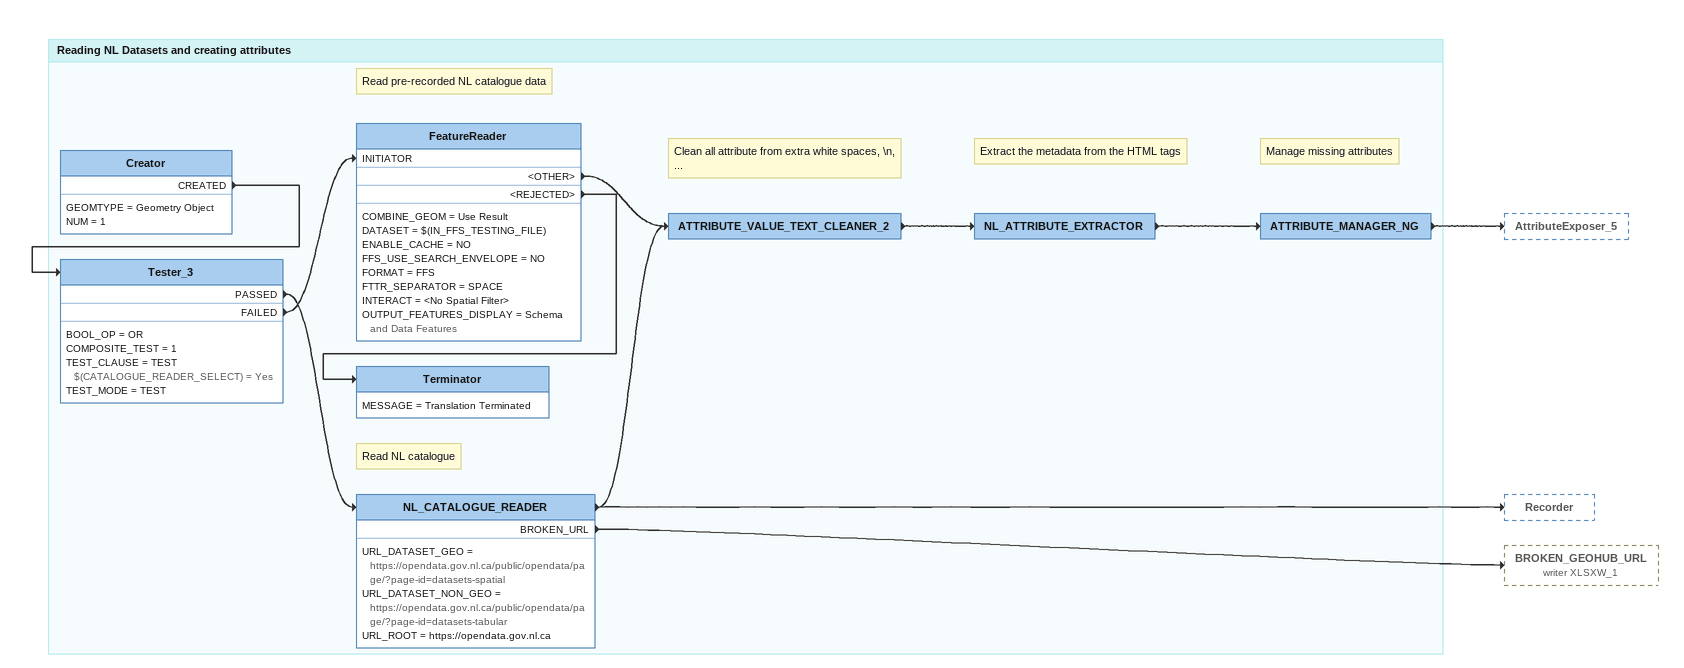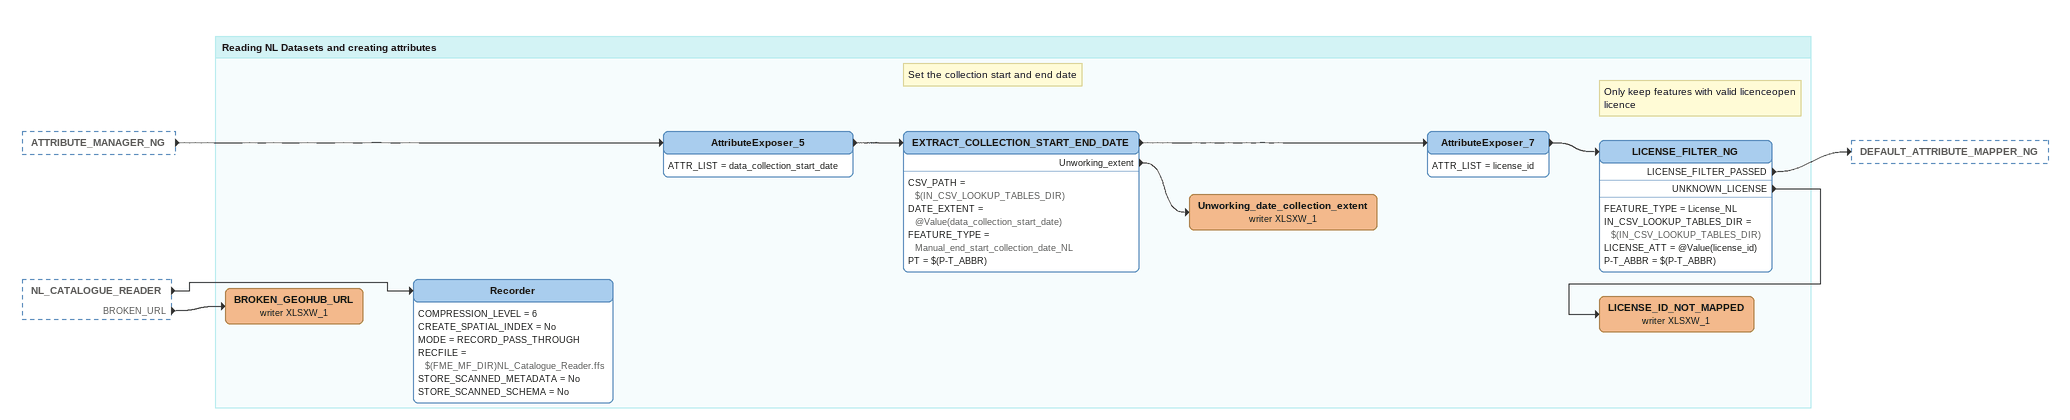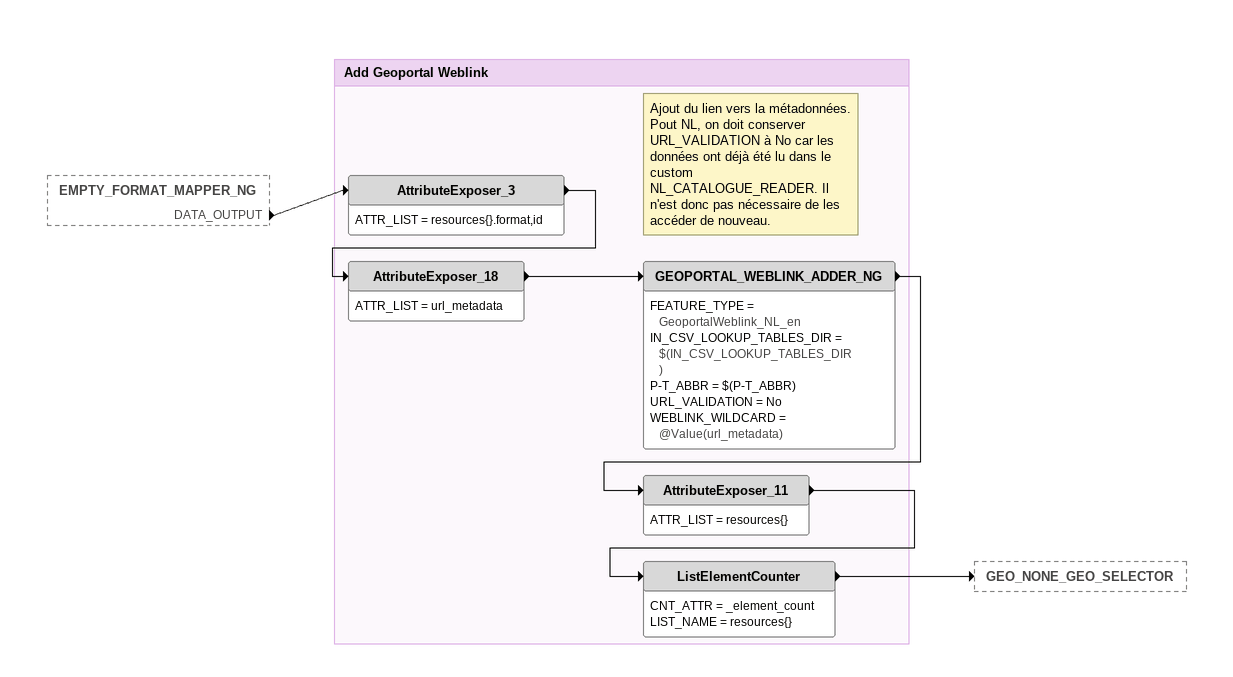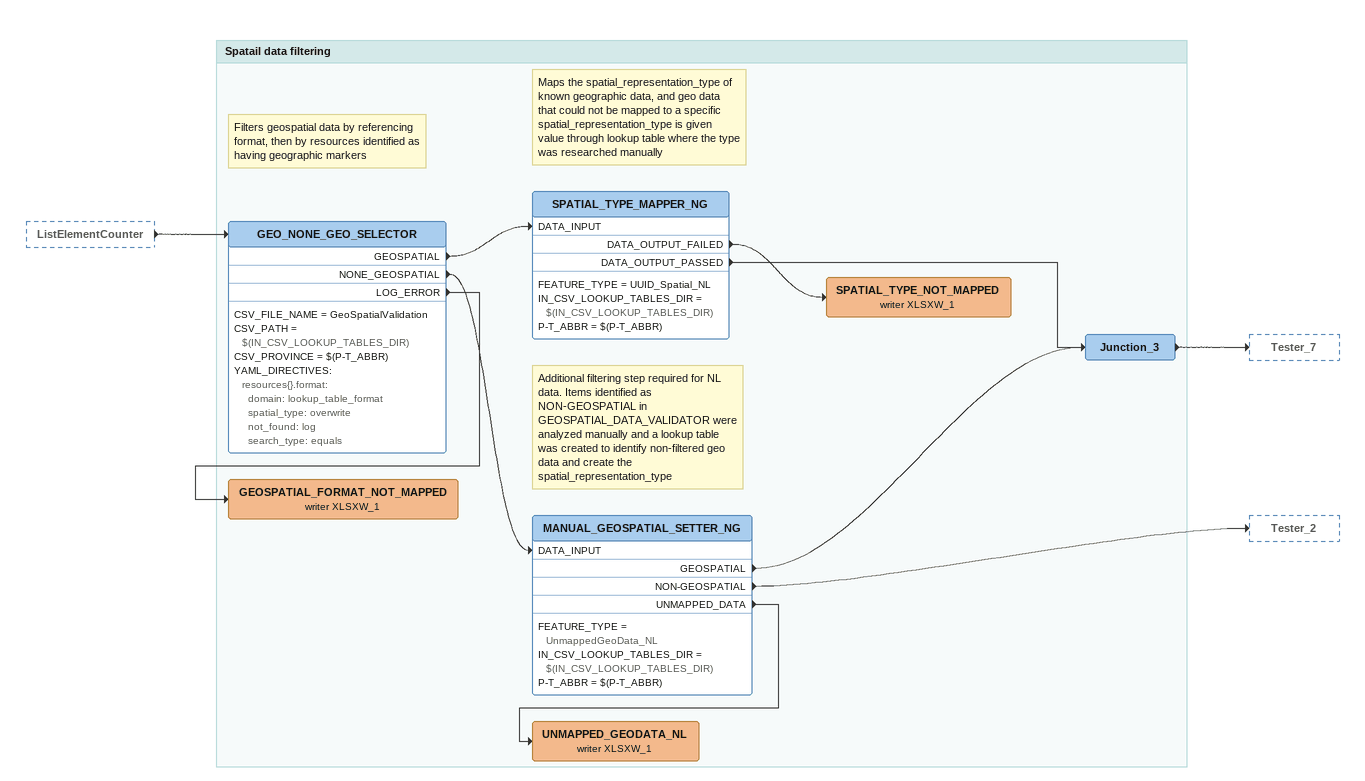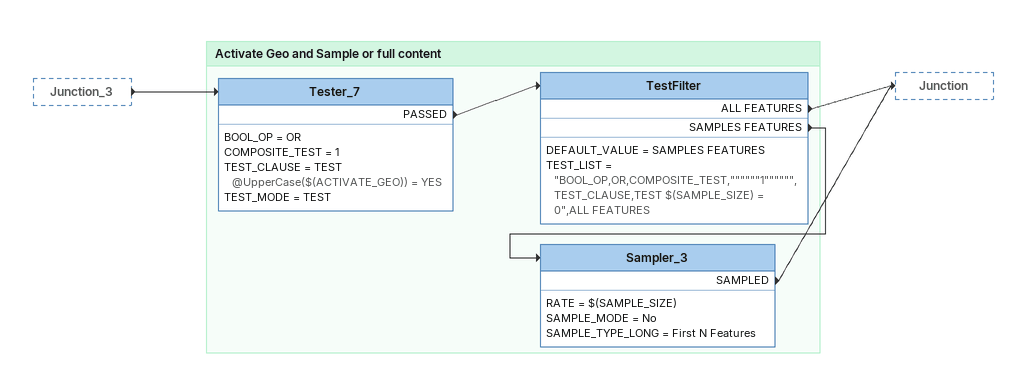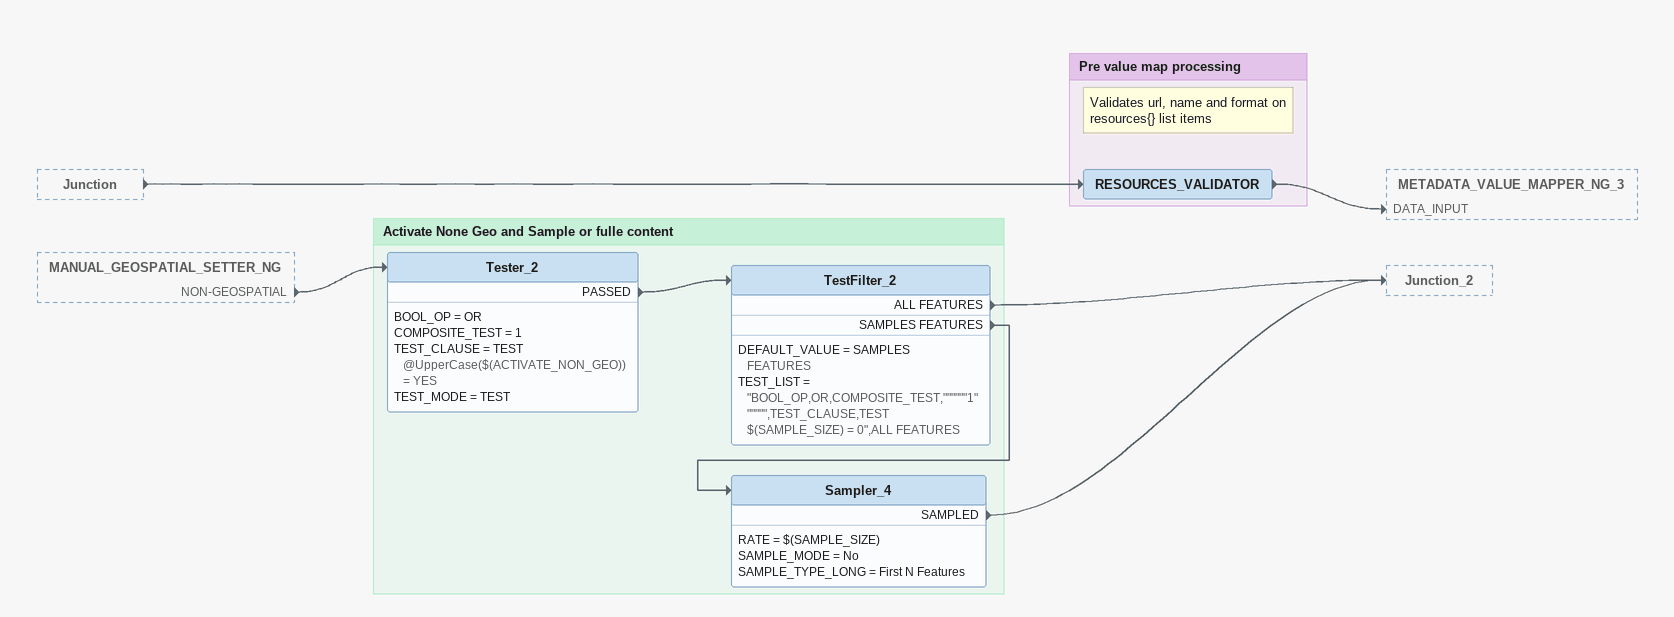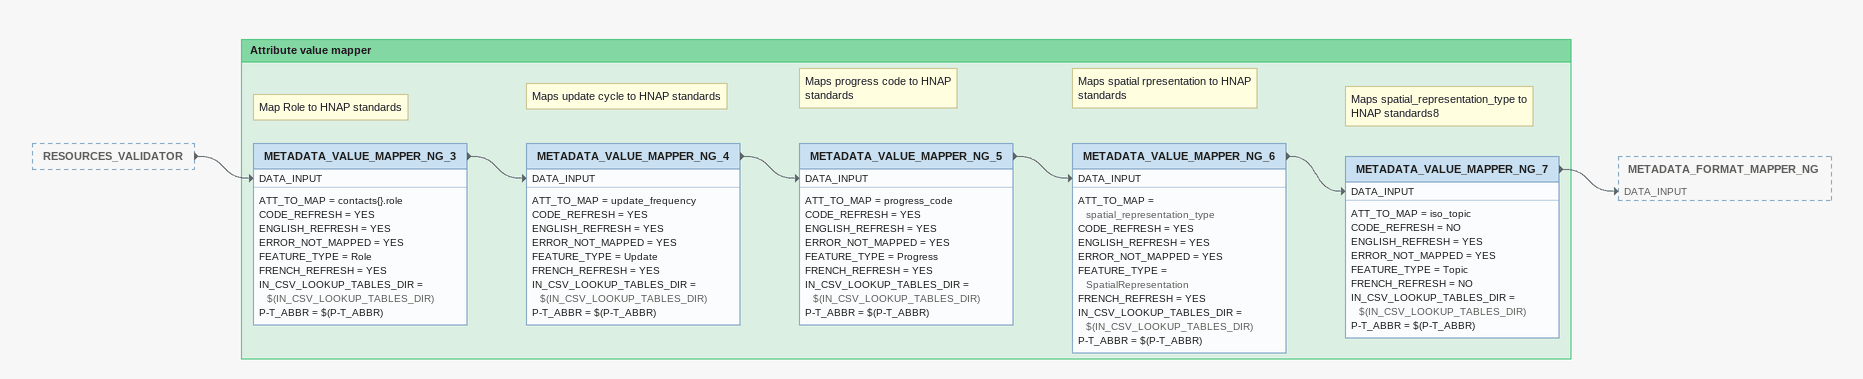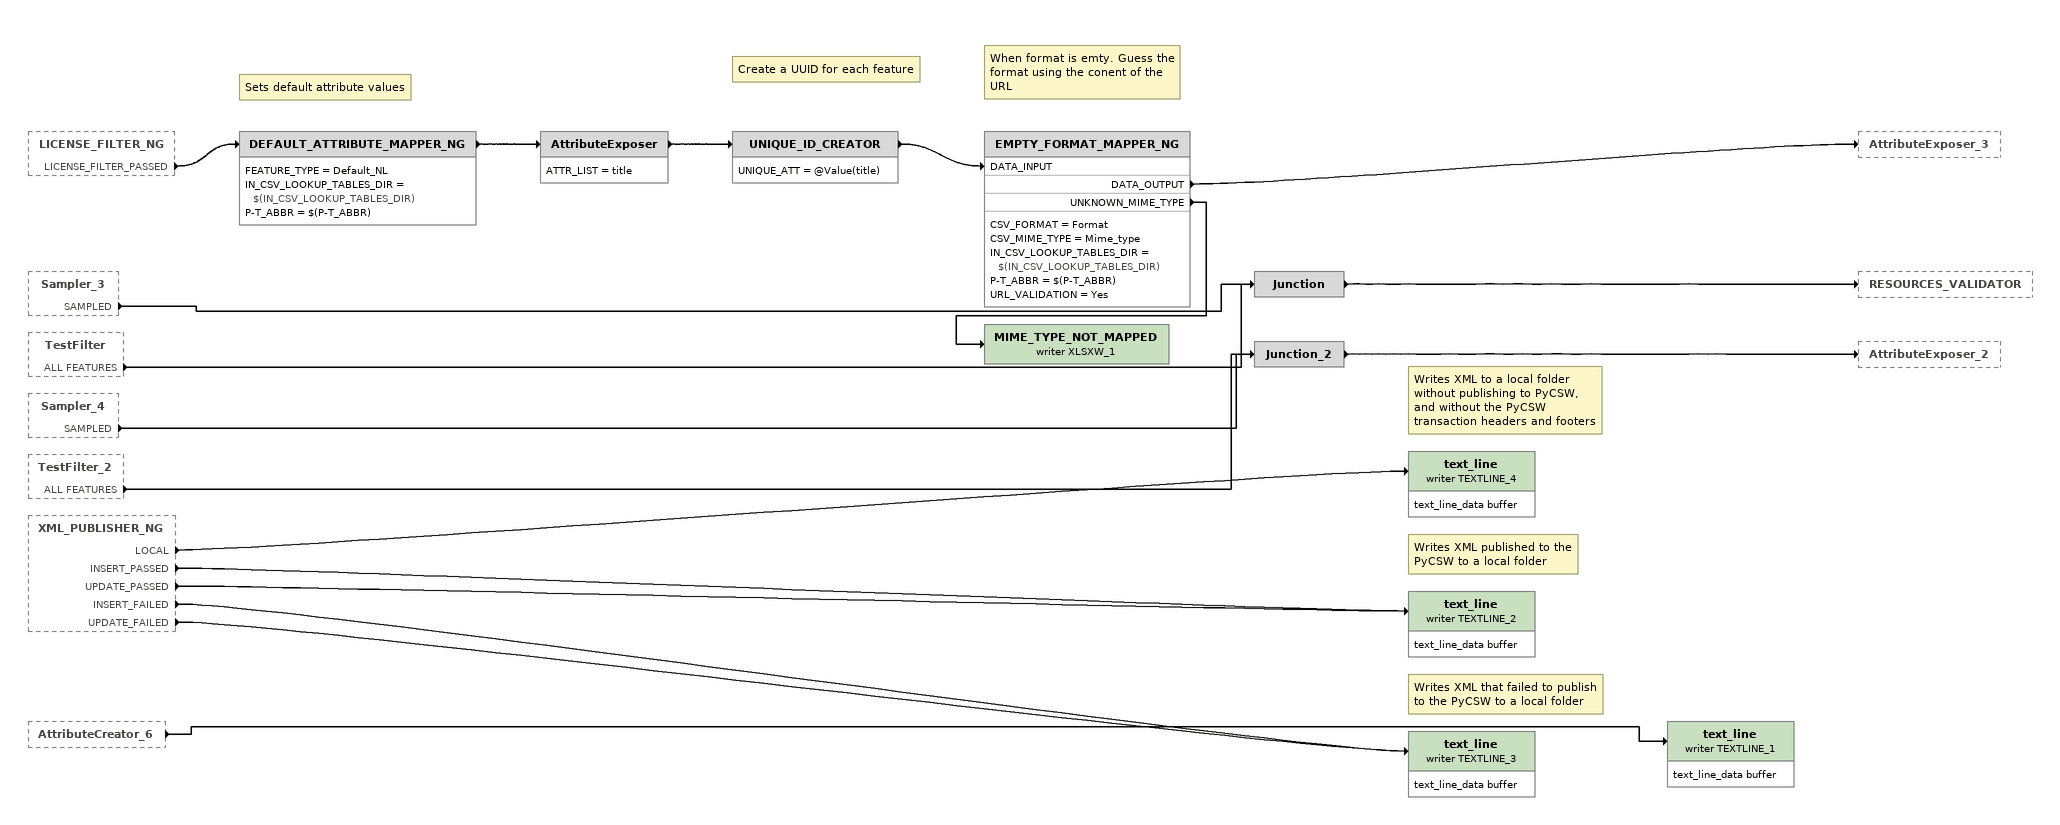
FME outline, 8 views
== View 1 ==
Bookmark: Reading NL Datasets and creating attributes
Creator
    GEOMTYPE = Geometry Object
    NUM = 1
    CREATED -> Tester_3
Tester_3
    BOOL_OP = OR
    COMPOSITE_TEST = 1
    TEST_CLAUSE = TEST $(CATALOGUE_READER_SELECT) = Yes
    TEST_MODE = TEST
    PASSED -> NL_CATALOGUE_READER
    FAILED -> FeatureReader [INITIATOR]
Note: Read pre-recorded NL catalogue data
FeatureReader
    COMBINE_GEOM = Use Result
    DATASET = $(IN_FFS_TESTING_FILE)
    ENABLE_CACHE = NO
    FFS_USE_SEARCH_ENVELOPE = NO
    FORMAT = FFS
    FTTR_SEPARATOR = SPACE
    INTERACT = <No Spatial Filter>
    OUTPUT_FEATURES_DISPLAY = Schema and Data Features
    <OTHER> -> ATTRIBUTE_VALUE_TEXT_CLEANER_2
    <REJECTED> -> Terminator
Terminator
    MESSAGE = Translation Terminated
Note: Read NL catalogue
NL_CATALOGUE_READER
    URL_DATASET_GEO = https://opendata.gov.nl.ca/public/opendata/page/?page-id=datasets-spatial
    URL_DATASET_NON_GEO = https://opendata.gov.nl.ca/public/opendata/page/?page-id=datasets-tabular
    URL_ROOT = https://opendata.gov.nl.ca
    -> ATTRIBUTE_VALUE_TEXT_CLEANER_2
    -> Recorder
    BROKEN_URL -> BROKEN_GEOHUB_URL (writer XLSXW_1)
Note: Clean all attribute from extra white spaces, \n, ...
ATTRIBUTE_VALUE_TEXT_CLEANER_2
    -> NL_ATTRIBUTE_EXTRACTOR
Note: Extract the metadata from the HTML tags
NL_ATTRIBUTE_EXTRACTOR
    -> ATTRIBUTE_MANAGER_NG
Note: Manage missing attributes
ATTRIBUTE_MANAGER_NG
    -> AttributeExposer_5

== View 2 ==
ATTRIBUTE_MANAGER_NG [outside]
    -> AttributeExposer_5
NL_CATALOGUE_READER [outside]
    -> Recorder
    BROKEN_URL -> BROKEN_GEOHUB_URL (writer XLSXW_1)

Bookmark: Reading NL Datasets and creating attributes
AttributeExposer_5
    ATTR_LIST = data_collection_start_date
    -> EXTRACT_COLLECTION_START_END_DATE
Note: Set the collection start and end date
EXTRACT_COLLECTION_START_END_DATE
    CSV_PATH = $(IN_CSV_LOOKUP_TABLES_DIR)
    DATE_EXTENT = @Value(data_collection_start_date)
    FEATURE_TYPE = Manual_end_start_collection_date_NL
    PT = $(P-T_ABBR)
    -> AttributeExposer_7
    Unworking_extent -> Unworking_date_collection_extent (writer XLSXW_1)
AttributeExposer_7
    ATTR_LIST = license_id
    -> LICENSE_FILTER_NG
Note: Only keep features with valid licenceopen licence
LICENSE_FILTER_NG
    FEATURE_TYPE = License_NL
    IN_CSV_LOOKUP_TABLES_DIR = $(IN_CSV_LOOKUP_TABLES_DIR)
    LICENSE_ATT = @Value(license_id)
    P-T_ABBR = $(P-T_ABBR)
    LICENSE_FILTER_PASSED -> DEFAULT_ATTRIBUTE_MAPPER_NG
    UNKNOWN_LICENSE -> LICENSE_ID_NOT_MAPPED (writer XLSXW_1)
LICENSE_ID_NOT_MAPPED (writer XLSXW_1)
Unworking_date_collection_extent (writer XLSXW_1)
Recorder
    COMPRESSION_LEVEL = 6
    CREATE_SPATIAL_INDEX = No
    MODE = RECORD_PASS_THROUGH
    RECFILE = $(FME_MF_DIR)NL_Catalogue_Reader.ffs
    STORE_SCANNED_METADATA = No
    STORE_SCANNED_SCHEMA = No
BROKEN_GEOHUB_URL (writer XLSXW_1)

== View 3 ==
EMPTY_FORMAT_MAPPER_NG [outside]
    DATA_OUTPUT -> AttributeExposer_3

Bookmark: Add Geoportal Weblink
AttributeExposer_3
    ATTR_LIST = resources{}.format,id
    -> AttributeExposer_18
AttributeExposer_18
    ATTR_LIST = url_metadata
    -> GEOPORTAL_WEBLINK_ADDER_NG
Note: Ajout du lien vers la métadonnées. Pout NL, on doit conserver URL_VALIDATION à No car les données ont déjà été lu dans le custom NL_CATALOGUE_READER. Il n'est donc pas nécessaire de les accéder de nouveau.
GEOPORTAL_WEBLINK_ADDER_NG
    FEATURE_TYPE = GeoportalWeblink_NL_en
    IN_CSV_LOOKUP_TABLES_DIR = $(IN_CSV_LOOKUP_TABLES_DIR)
    P-T_ABBR = $(P-T_ABBR)
    URL_VALIDATION = No
    WEBLINK_WILDCARD = @Value(url_metadata)
    -> AttributeExposer_11
AttributeExposer_11
    ATTR_LIST = resources{}
    -> ListElementCounter
ListElementCounter
    CNT_ATTR = _element_count
    LIST_NAME = resources{}
    -> GEO_NONE_GEO_SELECTOR

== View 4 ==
ListElementCounter [outside]
    -> GEO_NONE_GEO_SELECTOR

Bookmark: Spatail data filtering
Note: Filters geospatial data by referencing format, then by resources identified as having geographic markers
GEO_NONE_GEO_SELECTOR
    CSV_FILE_NAME = GeoSpatialValidation
    CSV_PATH = $(IN_CSV_LOOKUP_TABLES_DIR)
    CSV_PROVINCE = $(P-T_ABBR)
    YAML_DIRECTIVES:
      resources{}.format:
        domain: lookup_table_format
        spatial_type: overwrite
        not_found: log
        search_type: equals
    GEOSPATIAL -> SPATIAL_TYPE_MAPPER_NG [DATA_INPUT]
    NONE_GEOSPATIAL -> MANUAL_GEOSPATIAL_SETTER_NG [DATA_INPUT]
    LOG_ERROR -> GEOSPATIAL_FORMAT_NOT_MAPPED (writer XLSXW_1)
Note: Maps the spatial_representation_type of known geographic data, and geo data that could not be mapped to a specific spatial_representation_type is given value through lookup table where the type was researched manually
SPATIAL_TYPE_MAPPER_NG
    FEATURE_TYPE = UUID_Spatial_NL
    IN_CSV_LOOKUP_TABLES_DIR = $(IN_CSV_LOOKUP_TABLES_DIR)
    P-T_ABBR = $(P-T_ABBR)
    DATA_OUTPUT_FAILED -> SPATIAL_TYPE_NOT_MAPPED (writer XLSXW_1)
    DATA_OUTPUT_PASSED -> Junction_3
SPATIAL_TYPE_NOT_MAPPED (writer XLSXW_1)
GEOSPATIAL_FORMAT_NOT_MAPPED (writer XLSXW_1)
Note: Additional filtering step required for NL data. Items identified as NON-GEOSPATIAL in GEOSPATIAL_DATA_VALIDATOR were analyzed manually and a lookup table was created to identify non-filtered geo data and create the spatial_representation_type
MANUAL_GEOSPATIAL_SETTER_NG
    FEATURE_TYPE = UnmappedGeoData_NL
    IN_CSV_LOOKUP_TABLES_DIR = $(IN_CSV_LOOKUP_TABLES_DIR)
    P-T_ABBR = $(P-T_ABBR)
    GEOSPATIAL -> Junction_3
    NON-GEOSPATIAL -> Tester_2
    UNMAPPED_DATA -> UNMAPPED_GEODATA_NL (writer XLSXW_1)
Junction_3
    -> Tester_7
UNMAPPED_GEODATA_NL (writer XLSXW_1)

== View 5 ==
Junction_3 [outside]
    -> Tester_7

Bookmark: Activate Geo and Sample or full content
Tester_7
    BOOL_OP = OR
    COMPOSITE_TEST = 1
    TEST_CLAUSE = TEST @UpperCase($(ACTIVATE_GEO)) = YES
    TEST_MODE = TEST
    PASSED -> TestFilter
TestFilter
    DEFAULT_VALUE = SAMPLES FEATURES
    TEST_LIST = "BOOL_OP,OR,COMPOSITE_TEST,""""""1"""""",TEST_CLAUSE,TEST $(SAMPLE_SIZE) = 0",ALL FEATURES
    ALL FEATURES -> Junction
    SAMPLES FEATURES -> Sampler_3
Sampler_3
    RATE = $(SAMPLE_SIZE)
    SAMPLE_MODE = No
    SAMPLE_TYPE_LONG = First N Features
    SAMPLED -> Junction

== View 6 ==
Junction [outside]
    -> RESOURCES_VALIDATOR
MANUAL_GEOSPATIAL_SETTER_NG [outside]
    NON-GEOSPATIAL -> Tester_2

Bookmark: Pre value map processing
Note: Validates url, name and format on resources{} list items
RESOURCES_VALIDATOR
    -> METADATA_VALUE_MAPPER_NG_3 [DATA_INPUT]

Bookmark: Activate None Geo and Sample or fulle content
Tester_2
    BOOL_OP = OR
    COMPOSITE_TEST = 1
    TEST_CLAUSE = TEST @UpperCase($(ACTIVATE_NON_GEO)) = YES
    TEST_MODE = TEST
    PASSED -> TestFilter_2
TestFilter_2
    DEFAULT_VALUE = SAMPLES FEATURES
    TEST_LIST = "BOOL_OP,OR,COMPOSITE_TEST,""""""1"""""",TEST_CLAUSE,TEST $(SAMPLE_SIZE) = 0",ALL FEATURES
    ALL FEATURES -> Junction_2
    SAMPLES FEATURES -> Sampler_4
Sampler_4
    RATE = $(SAMPLE_SIZE)
    SAMPLE_MODE = No
    SAMPLE_TYPE_LONG = First N Features
    SAMPLED -> Junction_2

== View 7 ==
RESOURCES_VALIDATOR [outside]
    -> METADATA_VALUE_MAPPER_NG_3 [DATA_INPUT]

Bookmark: Attribute value mapper
Note: Map Role to HNAP standards
METADATA_VALUE_MAPPER_NG_3
    ATT_TO_MAP = contacts{}.role
    CODE_REFRESH = YES
    ENGLISH_REFRESH = YES
    ERROR_NOT_MAPPED = YES
    FEATURE_TYPE = Role
    FRENCH_REFRESH = YES
    IN_CSV_LOOKUP_TABLES_DIR = $(IN_CSV_LOOKUP_TABLES_DIR)
    P-T_ABBR = $(P-T_ABBR)
    -> METADATA_VALUE_MAPPER_NG_4 [DATA_INPUT]
Note: Maps update cycle to HNAP standards
METADATA_VALUE_MAPPER_NG_4
    ATT_TO_MAP = update_frequency
    CODE_REFRESH = YES
    ENGLISH_REFRESH = YES
    ERROR_NOT_MAPPED = YES
    FEATURE_TYPE = Update
    FRENCH_REFRESH = YES
    IN_CSV_LOOKUP_TABLES_DIR = $(IN_CSV_LOOKUP_TABLES_DIR)
    P-T_ABBR = $(P-T_ABBR)
    -> METADATA_VALUE_MAPPER_NG_5 [DATA_INPUT]
Note: Maps progress code to HNAP standards
METADATA_VALUE_MAPPER_NG_5
    ATT_TO_MAP = progress_code
    CODE_REFRESH = YES
    ENGLISH_REFRESH = YES
    ERROR_NOT_MAPPED = YES
    FEATURE_TYPE = Progress
    FRENCH_REFRESH = YES
    IN_CSV_LOOKUP_TABLES_DIR = $(IN_CSV_LOOKUP_TABLES_DIR)
    P-T_ABBR = $(P-T_ABBR)
    -> METADATA_VALUE_MAPPER_NG_6 [DATA_INPUT]
Note: Maps spatial rpresentation to HNAP standards
METADATA_VALUE_MAPPER_NG_6
    ATT_TO_MAP = spatial_representation_type
    CODE_REFRESH = YES
    ENGLISH_REFRESH = YES
    ERROR_NOT_MAPPED = YES
    FEATURE_TYPE = SpatialRepresentation
    FRENCH_REFRESH = YES
    IN_CSV_LOOKUP_TABLES_DIR = $(IN_CSV_LOOKUP_TABLES_DIR)
    P-T_ABBR = $(P-T_ABBR)
    -> METADATA_VALUE_MAPPER_NG_7 [DATA_INPUT]
Note: Maps spatial_representation_type to HNAP standards8
METADATA_VALUE_MAPPER_NG_7
    ATT_TO_MAP = iso_topic
    CODE_REFRESH = NO
    ENGLISH_REFRESH = YES
    ERROR_NOT_MAPPED = YES
    FEATURE_TYPE = Topic
    FRENCH_REFRESH = NO
    IN_CSV_LOOKUP_TABLES_DIR = $(IN_CSV_LOOKUP_TABLES_DIR)
    P-T_ABBR = $(P-T_ABBR)
    -> METADATA_FORMAT_MAPPER_NG [DATA_INPUT]

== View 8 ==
LICENSE_FILTER_NG [outside]
    LICENSE_FILTER_PASSED -> DEFAULT_ATTRIBUTE_MAPPER_NG
Sampler_3 [outside]
    SAMPLED -> Junction
TestFilter [outside]
    ALL FEATURES -> Junction
Sampler_4 [outside]
    SAMPLED -> Junction_2
TestFilter_2 [outside]
    ALL FEATURES -> Junction_2
XML_PUBLISHER_NG [outside]
    LOCAL -> text_line (writer TEXTLINE_4)
    INSERT_PASSED -> text_line (writer TEXTLINE_2)
    UPDATE_PASSED -> text_line (writer TEXTLINE_2)
    INSERT_FAILED -> text_line (writer TEXTLINE_3)
    UPDATE_FAILED -> text_line (writer TEXTLINE_3)
AttributeCreator_6 [outside]
    -> text_line (writer TEXTLINE_1)
Note: Sets default attribute values
DEFAULT_ATTRIBUTE_MAPPER_NG
    FEATURE_TYPE = Default_NL
    IN_CSV_LOOKUP_TABLES_DIR = $(IN_CSV_LOOKUP_TABLES_DIR)
    P-T_ABBR = $(P-T_ABBR)
    -> AttributeExposer
AttributeExposer
    ATTR_LIST = title
    -> UNIQUE_ID_CREATOR
Note: Create a UUID for each feature
UNIQUE_ID_CREATOR
    UNIQUE_ATT = @Value(title)
    -> EMPTY_FORMAT_MAPPER_NG [DATA_INPUT]
Note: When format is emty. Guess the format using the conent of the URL
EMPTY_FORMAT_MAPPER_NG
    CSV_FORMAT = Format
    CSV_MIME_TYPE = Mime_type
    IN_CSV_LOOKUP_TABLES_DIR = $(IN_CSV_LOOKUP_TABLES_DIR)
    P-T_ABBR = $(P-T_ABBR)
    URL_VALIDATION = Yes
    DATA_OUTPUT -> AttributeExposer_3
    UNKNOWN_MIME_TYPE -> MIME_TYPE_NOT_MAPPED (writer XLSXW_1)
Junction
    -> RESOURCES_VALIDATOR
Note: Writes XML to a local folder without publishing to PyCSW, and without the PyCSW transaction headers and footers
text_line (writer TEXTLINE_4)
    attributes: text_line_data buffer
Note: Writes XML published to the PyCSW to a local folder
text_line (writer TEXTLINE_2)
    attributes: text_line_data buffer
Note: Writes XML that failed to publish to the PyCSW to a local folder
text_line (writer TEXTLINE_3)
    attributes: text_line_data buffer
Junction_2
    -> AttributeExposer_2
text_line (writer TEXTLINE_1)
    attributes: text_line_data buffer
MIME_TYPE_NOT_MAPPED (writer XLSXW_1)
